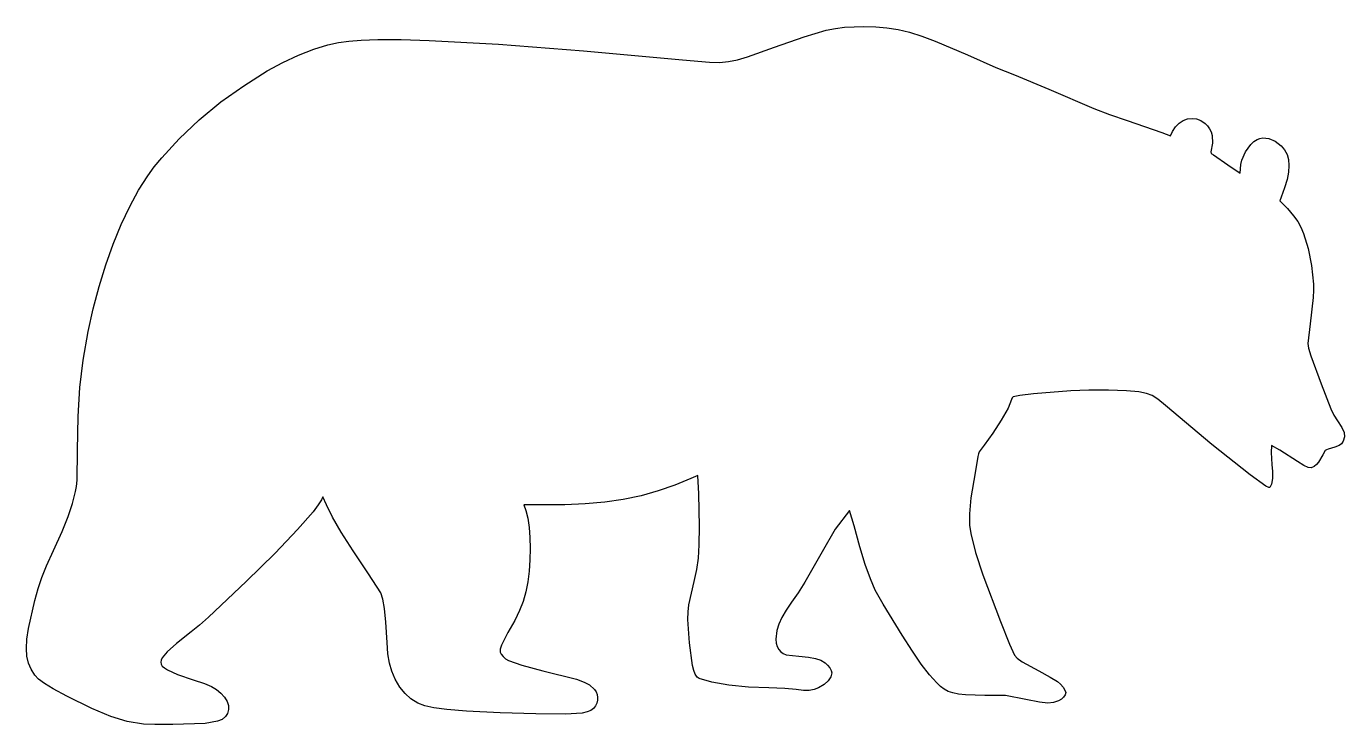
# Model space of a CAD drawing. Extents: x 0 to 1323, y 0 to 701.
import ezdxf

# ---------------------------------------------------------------- set-up
doc = ezdxf.new("R2010")
doc.units = 0
doc.layers.get('0').update_dxf_attribs({"linetype": 'CONTINUOUS'})

msp = doc.modelspace()

# ---------------------------------------------------------------- linework, layer by layer
at = {"color": 7}
msp.add_lwpolyline([(117.83034, 0.79965), (101.461833, 3.522347), (85.031033, 8.450325), (65.720724, 16.615659), (40.713688, 29.050425), (27.187179, 36.246354), (18.214571, 41.587313), (12.48646, 45.936415), (8.693443, 50.156775), (4.979684, 55.993612), (2.322699, 62.167015), (0.721776, 69.009122), (0.176201, 76.852071), (0.685262, 86.027997), (2.248247, 96.869038), (8.533138, 124.875015), (11.881064, 137.084599), (15.540254, 147.941235), (20.403442, 159.827258), (27.363365, 175.125), (35.963952, 194.112324), (42.124098, 209.203093), (46.471518, 222.067316), (49.633925, 234.375), (50.552727, 239.324205), (51.066048, 245.691726), (51.427835, 275.25), (52.080447, 309.365423), (53.920234, 338.556798), (57.236414, 366.001024), (62.318203, 394.875), (67.309493, 417.540219), (73.216229, 439.858765), (79.932996, 461.554713), (87.354383, 482.352137), (95.374977, 501.975112), (103.889364, 520.147714), (112.792133, 536.594017), (121.97787, 551.038095), (128.47997, 559.831133), (135.983437, 568.997863), (153.524866, 587.978386), (173.662948, 607.031624), (195.458475, 625.20954), (218.269334, 641.33681), (241.875, 656.330554), (257.456388, 664.60911), (273.301288, 671.890999), (288.641291, 677.849958), (302.707988, 682.15973), (313.369341, 684.591434), (323.785838, 686.134815), (336.205163, 687.029885), (352.875, 687.516657), (376.378042, 687.520898), (404.575244, 686.762533), (474.069052, 683.023591), (559.390284, 676.431041), (658.572795, 667.116095), (685.657998, 664.816479), (695.727552, 664.696238), (704.807749, 665.445162), (713.893094, 667.200344), (723.978093, 670.098875), (751.125075, 679.874352), (780.706969, 690.488668), (802.783706, 696.880941), (812.283295, 698.791854), (821.437378, 700.004906), (840.750075, 700.814299), (852.607866, 700.490286), (863.926982, 699.474451), (875.136992, 697.648531), (886.667466, 694.894266), (898.947974, 691.093395), (912.408086, 686.127656), (944.5854, 672.22853), (973.170563, 659.469474), (991.875075, 652.2686), (1026.375075, 637.860447), (1071.525656, 618.273107), (1087.28448, 612.302995), (1105.046325, 606.251287), (1139.83515, 594.33588), (1148.2953, 591.132337), (1150.45695, 595.378672), (1153.399925, 599.960313), (1156.993575, 603.605961), (1161.076192, 606.275171), (1165.486069, 607.927498), (1170.061496, 608.522498), (1174.640766, 608.019724), (1179.06217, 606.378734), (1183.164, 603.55908), (1185.646378, 600.994797), (1187.636527, 598.112527), (1189.131738, 594.925374), (1190.129306, 591.446441), (1190.620683, 583.665655), (1189.089, 574.875), (1189.354116, 573.375), (1191.5148, 571.875), (1206.1659, 561.9375), (1218.364125, 553.5), (1218.750075, 558.023663), (1219.102535, 562.247869), (1220.107229, 566.59159), (1223.757197, 575.080675), (1229.067735, 582.377113), (1232.148142, 585.230025), (1235.4066, 587.367097), (1238.108327, 588.417756), (1241.03687, 588.904757), (1247.300634, 588.260004), (1253.650363, 585.577278), (1259.538525, 581.001015), (1262.955331, 576.886205), (1265.397286, 572.288411), (1266.864463, 567.114841), (1267.356937, 561.272697), (1266.874782, 554.669187), (1265.41807, 547.211514), (1262.986877, 538.806884), (1259.581275, 529.362503), (1258.213275, 525.850013), (1265.78535, 517.988407), (1272.029344, 510.922203), (1276.361625, 505.000905), (1279.250138, 499.438469), (1281.916083, 493.025442), (1286.484281, 478.036194), (1289.874239, 460.810326), (1291.893975, 442.125), (1292.070219, 436.061345), (1291.673128, 428.764632), (1288.4694, 402.489833), (1286.249775, 382.665195), (1286.979111, 378.110256), (1289.317697, 370.3271), (1299.726075, 342.375), (1309.462875, 317.165835), (1312.323216, 310.940872), (1316.05245, 305.165835), (1320.55103, 298.61788), (1322.879006, 293.492573), (1323.224705, 289.121002), (1321.77645, 284.83425), (1320.096914, 282.210774), (1317.657412, 280.332889), (1313.503523, 278.691113), (1306.680825, 276.775965), (1304.869811, 276.190275), (1303.627997, 275.314141), (1301.22885, 270.958642), (1297.123022, 263.648501), (1294.988696, 261.19409), (1292.725425, 259.43895), (1289.741808, 258.121604), (1286.614388, 258.327083), (1282.345486, 260.356909), (1275.937425, 264.512603), (1258.124775, 275.786677), (1249.874775, 280.548165), (1249.650525, 273.211582), (1250.213025, 261.313567), (1250.935902, 254.161259), (1250.792916, 247.216639), (1249.878278, 241.598714), (1248.2862, 238.426492), (1247.02283, 238.164028), (1244.238994, 239.584582), (1228.499775, 251.055495), (1189.846931, 281.454994), (1143.46725, 320.372093), (1135.689705, 326.817276), (1129.936838, 330.587924), (1124.246688, 332.691141), (1116.6573, 334.13403), (1104.395933, 335.195795), (1086.358416, 335.790762), (1066.429928, 335.851801), (1048.49565, 335.311778), (1011.113016, 332.328909), (997.411091, 330.629313), (990.648525, 329.174287), (989.631844, 328.114347), (988.90935, 326.457285), (985.373985, 317.916371), (978.668053, 305.90282), (970.180557, 292.720103), (961.3005, 280.67169), (956.508309, 274.131117), (955.6546, 271.946772), (955.257225, 269.42169), (952.49535, 253.125), (948.049416, 228.030243), (946.74645, 211.875), (946.7007, 200.599439), (947.9613, 192), (952.8516, 173.077692), (960.016425, 150.750015), (977.829469, 103.884111), (986.929603, 81.224359), (991.80165, 70.131375), (994.686819, 67.003597), (999.628734, 63.359747), (1016.17575, 54.2016), (1027.724109, 48.152044), (1035.056025, 43.77435), (1038.156836, 41.065098), (1040.771484, 37.997203), (1042.576147, 35.014063), (1043.247, 32.559075), (1042.714976, 30.285035), (1041.235069, 28.020375), (1038.964652, 25.94764), (1036.0611, 24.249375), (1031.146082, 22.490864), (1025.446284, 22.06725), (1016.819814, 23.064286), (1003.124775, 25.567725), (982.874775, 29.494125), (962.249775, 29.745975), (942.641612, 30.363191), (935.651668, 31.060117), (930.037566, 32.145928), (925.424119, 33.71813), (921.436143, 35.874226), (917.698448, 38.711723), (913.83585, 42.328125), (906.435023, 50.480448), (898.377225, 60.900386), (889.398108, 73.952166), (879.233325, 90.000015), (860.233266, 121.248962), (852.199425, 135.375015), (847.241227, 146.655566), (842.023856, 161.175539), (836.568239, 178.87178), (830.8953, 199.681132), (826.3653, 215.056132), (811.751625, 196.5), (798.768075, 173.625), (781.406597, 143.153676), (774.63249, 132.47423), (768.2097, 123.31809), (762.668621, 115.294578), (758.358272, 107.89104), (755.250955, 101.054333), (753.318975, 94.731315), (752.426026, 86.022255), (752.8359, 82.204801), (753.790397, 78.813471), (755.269808, 75.899316), (757.254425, 73.513392), (759.724542, 71.706752), (762.66045, 70.53045), (775.3065, 69.009675), (785.097413, 68.020165), (792.189731, 66.741094), (797.448947, 64.957882), (801.74055, 62.45595), (804.315792, 60.181773), (806.470594, 57.480891), (807.950255, 54.734994), (808.500075, 52.325775), (807.592498, 48.215849), (804.978112, 44.226291), (800.81944, 40.541256), (795.279, 37.3449), (790.678734, 35.611075), (785.847112, 34.779759), (780.120609, 34.799971), (772.8357, 35.620725), (761.546781, 36.657234), (745.500045, 37.150875), (725.044026, 38.070652), (705.173323, 40.144087), (687.974425, 43.088723), (675.53382, 46.6221), (673.412956, 48.163785), (671.516108, 50.936297), (669.915584, 54.802436), (668.683695, 59.625), (665.652326, 82.608561), (664.20687, 105.750015), (664.356859, 113.48837), (665.144379, 120.530096), (670.52907, 144.000015), (673.205945, 156.008076), (674.791929, 167.397353), (675.540702, 180.869207), (675.705945, 199.125), (675.110126, 231.903936), (674.081295, 250.168718), (667.056195, 247.425833), (650.922538, 240.594028), (634.31557, 234.808357), (617.129546, 230.049976), (599.258721, 226.300042), (580.597349, 223.539709), (561.039685, 221.750133), (540.479984, 220.912471), (518.8125, 221.007878), (499.5, 221.010877), (501.326693, 215.078363), (503.311185, 207.428616), (504.728843, 198.277988), (505.579652, 188.012985), (505.863597, 177.020113), (505.580664, 165.685881), (504.730837, 154.396795), (503.314101, 143.539362), (501.330443, 133.50009), (498.656566, 123.770031), (495.24411, 114.759015), (490.412849, 104.910887), (483.482557, 92.66949), (476.984494, 80.212492), (475.818044, 76.25376), (475.807883, 73.220025), (476.726731, 70.991844), (478.553441, 68.686284), (481.086697, 66.510282), (484.12518, 64.670775), (497.32012, 59.988909), (518.62518, 54.3801), (552.385131, 45.877538), (560.166488, 43.094501), (565.279695, 40.262175), (570.267877, 35.732215), (571.910254, 33.20075), (572.972126, 30.53655), (573.443971, 27.773308), (573.316266, 24.944716), (572.57949, 22.084466), (571.22412, 19.22625), (569.248764, 16.564386), (566.666548, 14.607047), (563.057137, 13.120421), (558.000195, 11.8707), (541.421674, 10.947711), (511.409784, 11.072822), (475.630597, 12.110546), (441.75018, 13.9254), (422.224771, 15.498763), (409.081735, 17.130872), (400.130493, 19.187457), (393.180465, 22.03425), (386.188896, 26.288925), (380.208566, 31.578769), (375.032381, 38.123466), (370.453245, 46.1427), (366.980466, 54.142276), (364.614344, 62.195522), (363.107411, 71.40545), (362.2122, 82.875075), (360.994243, 103.197446), (359.688044, 117.003229), (358.052258, 126.177595), (355.84554, 132.605715), (343.610257, 151.730715), (328.026425, 174.792047), (316.118348, 193.459202), (307.402866, 208.522405), (301.396815, 220.771883), (297.866692, 228.918698), (296.365785, 225.97668), (293.14819, 220.761962), (288.03504, 213.982571), (272.352901, 195.980254), (249.781022, 172.470696), (220.781055, 143.954865), (183.092165, 108.050181), (173.986498, 100.031866), (165.669368, 93.40434), (150.972656, 81.699986), (141.530574, 73.296527), (136.490548, 67.349114), (135.354875, 65.03241), (135, 63.0129), (135.375607, 61.064387), (136.579801, 59.165931), (138.728644, 57.2547), (141.938198, 55.267866), (152.003678, 50.816061), (167.704733, 45.307875), (178.884277, 41.494336), (186.093855, 38.563331), (191.025078, 35.708742), (195.369555, 32.12445), (199.146702, 27.998798), (201.697829, 23.751812), (203.039106, 19.52666), (203.186702, 15.466509), (202.156786, 11.714528), (199.965529, 8.413883), (196.629098, 5.707743), (192.163665, 3.739275), (179.67804, 1.539225), (147.321095, 0.456469), (129.033434, 0.411743), (117.83034, 0.79965)], close=True, dxfattribs=at)

doc.saveas('drawing.dxf')
